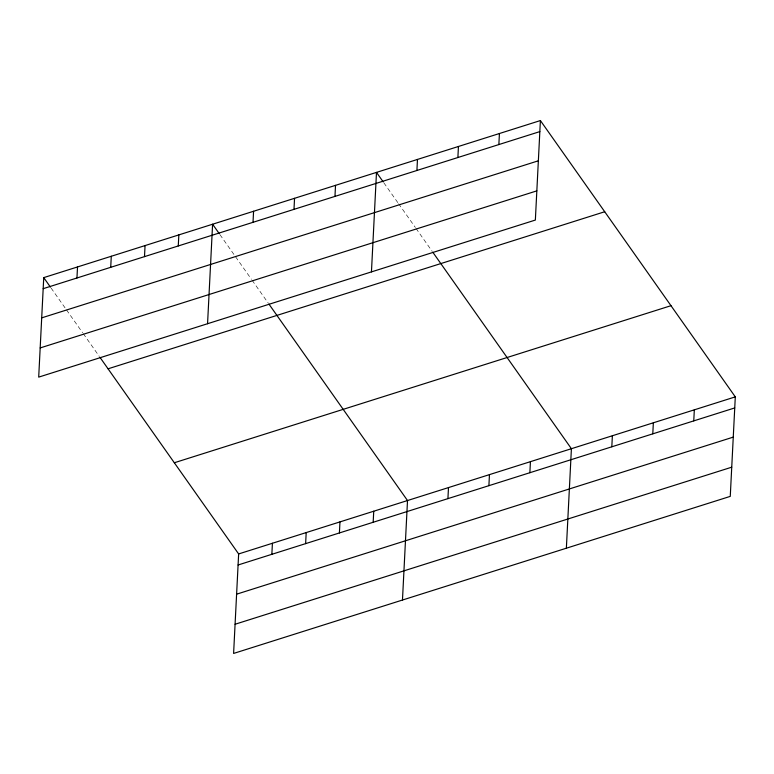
<?xml version="1.0" encoding="UTF-8"?>
<svg xmlns="http://www.w3.org/2000/svg" width="774" height="774" viewBox="0 0 774 774"><rect width="100%" height="100%" fill="white"/><g stroke="black" fill="none" stroke-linecap="round" stroke-linejoin="round"><path stroke-width="0.58" stroke-dasharray="3.87 2.9" d="M383.865 182.838L397.933 202.788M398.61 203.736L415.357 227.479M416.025 228.436L432.105 251.231M219.971 234.667L251.463 279.317M252.131 280.265L268.21 303.06M51.113 288.073L65.848 308.971M66.516 309.919L82.595 332.714M83.273 333.662L99.353 356.456"/><path stroke-width="1.16" d="M43.741 277.624L38.7 377.122L535.356 220.058L540.397 120.56L43.741 277.624L50.436 287.125M76.955 277.992L77.516 266.943M110.721 267.311L111.282 256.262M144.496 256.629L145.057 245.581M178.272 245.948L178.833 234.899M207.558 323.726L212.598 224.218L219.303 233.719M253.021 222.312L253.572 211.263M100.02 357.414L238.644 553.942L233.603 653.44L730.259 496.376L735.3 396.878L540.397 120.56M271.858 554.31L272.419 543.261M293.994 209.357L294.546 198.308M305.633 543.629L306.194 532.58M334.968 196.393L335.519 185.354M339.409 532.947L339.96 521.899M371.452 271.887L376.493 172.389L383.198 181.89M373.174 522.266L373.736 511.217M416.915 170.483L417.467 159.434M402.47 600.034L407.511 500.536L268.878 304.008M457.889 157.519L458.44 146.48M447.923 498.63L448.485 487.581M498.862 144.564L499.424 133.515M488.897 485.666L489.458 474.626M529.871 472.711L530.432 461.662M566.365 548.205L571.406 448.707L432.772 252.179M611.818 446.792L612.379 435.752M652.792 433.837L653.353 422.788M693.765 420.882L694.326 409.833M43.18 288.673L539.836 131.609M41.699 317.862L538.356 160.798M40.18 347.932L536.827 190.868M108.06 368.811L604.717 211.747M174.324 462.755L670.981 305.691M238.644 553.942L735.3 396.878M238.092 564.991L734.739 407.927M236.612 594.18L733.259 437.117M235.083 624.25L731.74 467.186"/></g></svg>
